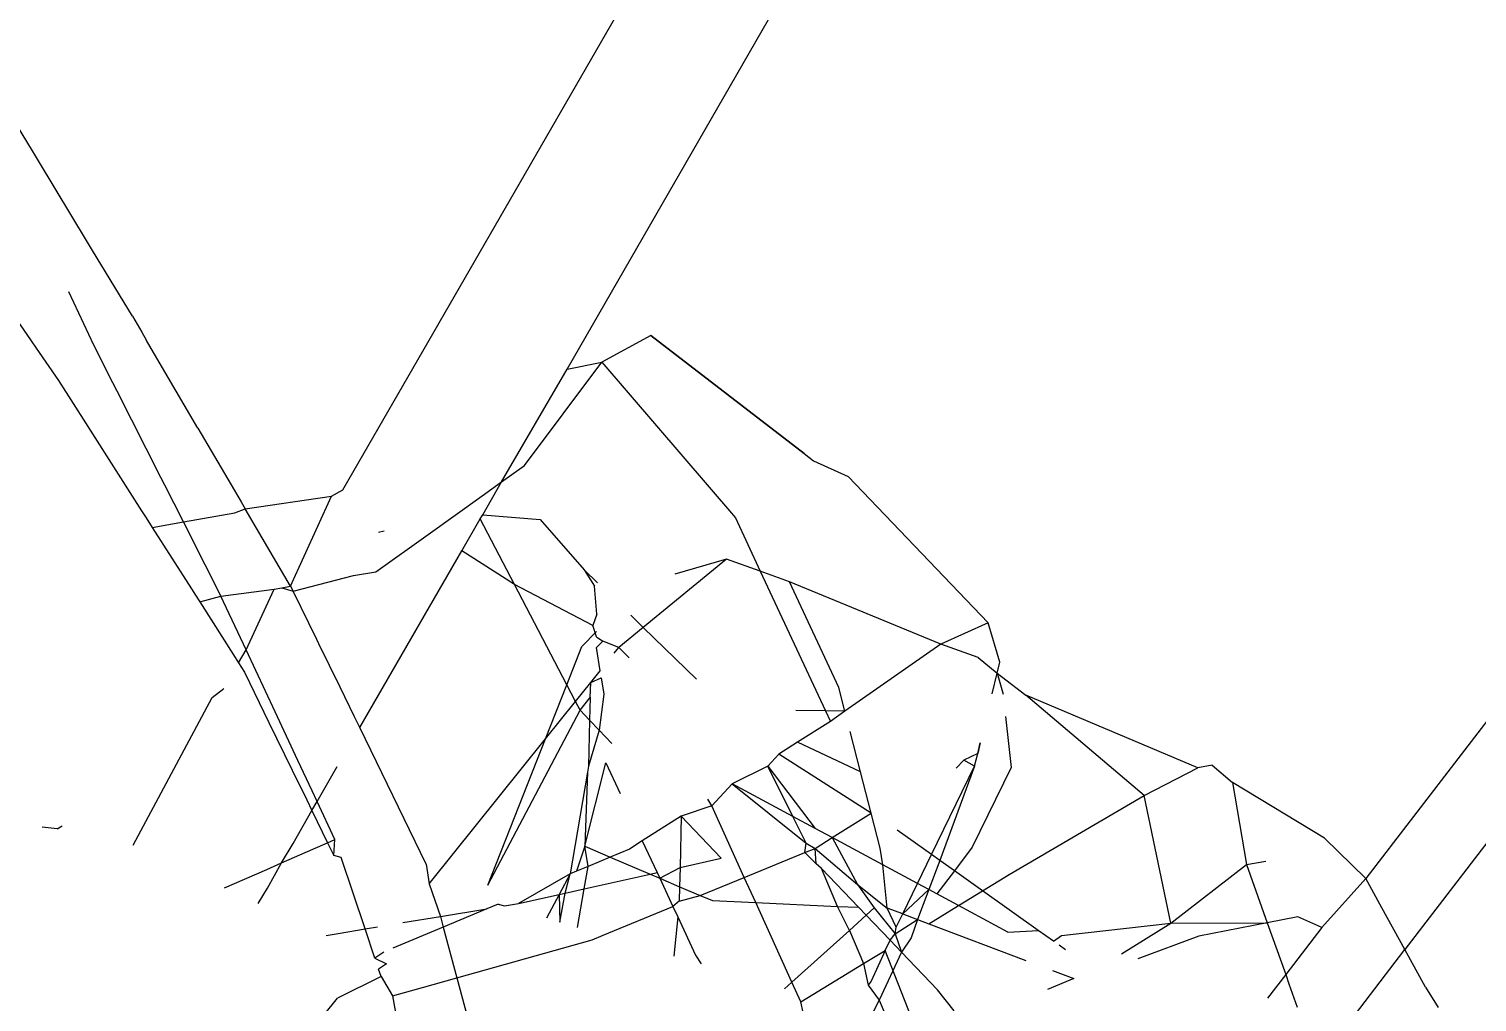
# Model space of a CAD drawing. Header units: inches. Extents: x 3324238 to 135265466, y -1036581 to 20094598.
# Drawn here: x 3354735.9661 to 3354736.28, y -519083.9922 to -519083.7812 of the extents above; entities that cross this region are included whole.
import ezdxf

# ---------------------------------------------------------------- set-up
doc = ezdxf.new("R2010")
doc.units = ezdxf.units.IN
doc.header["$MEASUREMENT"] = 0
doc.layers.add('FURNITURE', color=32, linetype='Continuous', lineweight=13)

msp = doc.modelspace()

# ---------------------------------------------------------------- linework, layer by layer
for p, q in [((3354736.03412, -519083.88119, 0.00267), (3354736.96148, -519082.2728, 0.00267)), ((3354736.08277, -519083.85499, 0.00267), (3354736.97282, -519082.30993, 0.00267)), ((3354737.35238, -519082.56274, 0.00267), (3354736.26439, -519083.98087, 0.00267)), ((3354737.3173, -519082.58022, 0.00267), (3354736.25595, -519083.96548, 0.00267)), ((3354735.96706, -519083.80806, 0.00267), (3354735.95646, -519083.79056, 0.00267)), ((3354735.96814, -519083.80985, 0.00267), (3354735.96706, -519083.80806, 0.00267)), ((3354735.9788, -519083.82746, 0.00267), (3354735.96814, -519083.80985, 0.00267)), ((3354735.9799, -519083.82928, 0.00267), (3354735.9788, -519083.82746, 0.00267)), ((3354735.98851, -519083.84349, 0.00267), (3354735.9799, -519083.82928, 0.00267)), ((3354735.95516, -519083.83235, 0.00267), (3354735.96657, -519083.84888, 0.00267)), ((3354735.98019, -519083.84981, 0.00267), (3354735.97471, -519083.83827, 0.00267)), ((3354735.98851, -519083.84349, 0.00267), (3354735.99056, -519083.847, 0.00267)), ((3354735.99056, -519083.847, 0.00267), (3354735.9916, -519083.84879, 0.00267)), ((3354736.10091, -519083.84773, 0.00267), (3354736.09026, -519083.85351, 0.00267)), ((3354736.10091, -519083.84773, 0.00267), (3354736.13415, -519083.87332, 0.00267)), ((3354736.13415, -519083.87332, 0.00267), (3354736.10091, -519083.84773, 0.00267)), ((3354735.96657, -519083.84888, 0.00267), (3354735.96767, -519083.85047, 0.00267)), ((3354735.96767, -519083.85047, 0.00267), (3354735.97249, -519083.85744, 0.00267)), ((3354735.9843, -519083.85795, 0.00267), (3354735.98019, -519083.84981, 0.00267)), ((3354736.00272, -519083.86779, 0.00267), (3354735.9916, -519083.84879, 0.00267)), ((3354736.07353, -519083.87589, 0.00267), (3354736.09026, -519083.85351, 0.00267)), ((3354736.08277, -519083.85499, 0.00267), (3354736.09026, -519083.85351, 0.00267)), ((3354736.09026, -519083.85351, 0.00267), (3354736.11926, -519083.88724, 0.00267)), ((3354735.97249, -519083.85744, 0.00267), (3354735.97887, -519083.86746, 0.00267)), ((3354736.06853, -519083.87946, 0.00267), (3354736.08277, -519083.85499, 0.00267)), ((3354735.98524, -519083.85981, 0.00267), (3354735.9843, -519083.85795, 0.00267)), ((3354735.99468, -519083.87847, 0.00267), (3354735.98524, -519083.85981, 0.00267)), ((3354735.97887, -519083.86746, 0.00267), (3354735.9799, -519083.86907, 0.00267)), ((3354735.9799, -519083.86907, 0.00267), (3354735.99053, -519083.88574, 0.00267)), ((3354736.00272, -519083.86779, 0.00267), (3354736.01208, -519083.8838, 0.00267)), ((3354736.06853, -519083.87946, 0.00267), (3354736.07353, -519083.87589, 0.00267)), ((3354736.13415, -519083.87332, 0.00267), (3354736.13615, -519083.87486, 0.00267)), ((3354736.13615, -519083.87486, 0.00267), (3354736.14372, -519083.87827, 0.00267)), ((3354735.99556, -519083.8802, 0.00267), (3354735.99468, -519083.87847, 0.00267)), ((3354736.06432, -519083.88247, 0.00267), (3354736.06853, -519083.87946, 0.00267)), ((3354736.06453, -519083.88659, 0.00267), (3354736.06853, -519083.87946, 0.00267)), ((3354736.14372, -519083.87827, 0.00267), (3354736.17407, -519083.90999, 0.00267)), ((3354735.99957, -519083.88814, 0.00267), (3354735.99556, -519083.8802, 0.00267)), ((3354736.01296, -519083.88531, 0.00267), (3354736.03168, -519083.88254, 0.00267)), ((3354736.02279, -519083.9021, 0.00267), (3354736.03168, -519083.88254, 0.00267)), ((3354736.03168, -519083.88254, 0.00267), (3354736.03412, -519083.88119, 0.00267)), ((3354736.05261, -519083.89085, 0.00267), (3354736.06432, -519083.88247, 0.00267)), ((3354735.99053, -519083.88574, 0.00267), (3354735.99149, -519083.88725, 0.00267)), ((3354736.01072, -519083.88619, 0.00267), (3354736.01296, -519083.88531, 0.00267)), ((3354736.01208, -519083.8838, 0.00267), (3354736.01296, -519083.88531, 0.00267)), ((3354736.02279, -519083.9021, 0.00267), (3354736.01296, -519083.88531, 0.00267)), ((3354735.99149, -519083.88725, 0.00267), (3354735.99281, -519083.88932, 0.00267)), ((3354735.99281, -519083.88932, 0.00267), (3354735.99957, -519083.88814, 0.00267)), ((3354735.99957, -519083.88814, 0.00267), (3354736.01072, -519083.88619, 0.00267)), ((3354736.00428, -519083.89745, 0.00267), (3354735.99957, -519083.88814, 0.00267)), ((3354736.05993, -519083.89437, 0.00267), (3354736.06391, -519083.88747, 0.00267)), ((3354736.06391, -519083.88747, 0.00267), (3354736.06453, -519083.88659, 0.00267)), ((3354736.07133, -519083.90168, 0.00267), (3354736.06391, -519083.88747, 0.00267)), ((3354736.06453, -519083.88659, 0.00267), (3354736.07689, -519083.88758, 0.00267)), ((3354736.07689, -519083.88758, 0.00267), (3354736.08649, -519083.89854, 0.00267)), ((3354736.11926, -519083.88724, 0.00267), (3354736.12465, -519083.89882, 0.00267)), ((3354735.99281, -519083.88932, 0.00267), (3354736.00131, -519083.90265, 0.00267)), ((3354736.04131, -519083.89893, 0.00267), (3354736.05261, -519083.89085, 0.00267)), ((3354736.04186, -519083.89034, 0.00267), (3354736.04314, -519083.89007, 0.00267)), ((3354736.0378, -519083.93273, 0.00267), (3354736.05993, -519083.89437, 0.00267)), ((3354736.07133, -519083.90168, 0.00267), (3354736.05993, -519083.89437, 0.00267)), ((3354736.00506, -519083.89899, 0.00267), (3354736.00428, -519083.89745, 0.00267)), ((3354736.11732, -519083.89618, 0.00267), (3354736.09927, -519083.91101, 0.00267)), ((3354736.11732, -519083.89618, 0.00267), (3354736.10613, -519083.89948, 0.00267)), ((3354736.12465, -519083.89882, 0.00267), (3354736.11732, -519083.89618, 0.00267)), ((3354736.00773, -519083.90426, 0.00267), (3354736.00506, -519083.89899, 0.00267)), ((3354736.02339, -519083.90314, 0.00267), (3354736.03644, -519083.89977, 0.00267)), ((3354736.03644, -519083.89977, 0.00267), (3354736.04131, -519083.89893, 0.00267)), ((3354736.08933, -519083.90132, 0.00267), (3354736.08649, -519083.89854, 0.00267)), ((3354736.08649, -519083.89854, 0.00267), (3354736.08868, -519083.9021, 0.00267)), ((3354736.13099, -519083.90111, 0.00267), (3354736.12465, -519083.89882, 0.00267)), ((3354736.12465, -519083.89882, 0.00267), (3354736.13878, -519083.92913, 0.00267)), ((3354736.14167, -519083.92401, 0.00267), (3354736.13099, -519083.90111, 0.00267)), ((3354736.1638, -519083.91465, 0.00267), (3354736.13099, -519083.90111, 0.00267)), ((3354736.00131, -519083.90265, 0.00267), (3354736.00217, -519083.904, 0.00267)), ((3354736.00217, -519083.904, 0.00267), (3354736.00311, -519083.90547, 0.00267)), ((3354736.00311, -519083.90547, 0.00267), (3354736.00773, -519083.90426, 0.00267)), ((3354736.00773, -519083.90426, 0.00267), (3354736.01928, -519083.90271, 0.00267)), ((3354736.01316, -519083.91586, 0.00267), (3354736.00773, -519083.90426, 0.00267)), ((3354736.01316, -519083.91586, 0.00267), (3354736.01928, -519083.90271, 0.00267)), ((3354736.01928, -519083.90271, 0.00267), (3354736.02092, -519083.90242, 0.00267)), ((3354736.02092, -519083.90242, 0.00267), (3354736.02279, -519083.9021, 0.00267)), ((3354736.02092, -519083.90242, 0.00267), (3354736.02339, -519083.90314, 0.00267)), ((3354736.02279, -519083.9021, 0.00267), (3354736.02339, -519083.90314, 0.00267)), ((3354736.02849, -519083.9136, 0.00267), (3354736.02339, -519083.90314, 0.00267)), ((3354736.08836, -519083.91056, 0.00267), (3354736.07133, -519083.90168, 0.00267)), ((3354736.08272, -519083.92347, 0.00267), (3354736.07133, -519083.90168, 0.00267)), ((3354736.0892, -519083.90817, 0.00267), (3354736.08868, -519083.9021, 0.00267)), ((3354736.00311, -519083.90547, 0.00267), (3354736.01079, -519083.91753, 0.00267)), ((3354736.0892, -519083.90817, 0.00267), (3354736.08836, -519083.91056, 0.00267)), ((3354736.08911, -519083.91308, 0.00267), (3354736.08836, -519083.91056, 0.00267)), ((3354736.09927, -519083.91101, 0.00267), (3354736.09658, -519083.90838, 0.00267)), ((3354736.17407, -519083.90999, 0.00267), (3354736.1638, -519083.91465, 0.00267)), ((3354736.1766, -519083.91857, 0.00267), (3354736.17407, -519083.90999, 0.00267)), ((3354736.02897, -519083.91458, 0.00267), (3354736.02849, -519083.9136, 0.00267)), ((3354736.08599, -519083.91517, 0.00267), (3354736.08913, -519083.91188, 0.00267)), ((3354736.08911, -519083.91308, 0.00267), (3354736.09054, -519083.914, 0.00267)), ((3354736.09054, -519083.914, 0.00267), (3354736.08912, -519083.9154, 0.00267)), ((3354736.09401, -519083.91533, 0.00267), (3354736.09054, -519083.914, 0.00267)), ((3354736.09927, -519083.91101, 0.00267), (3354736.09401, -519083.91533, 0.00267)), ((3354736.11079, -519083.92224, 0.00267), (3354736.09927, -519083.91101, 0.00267)), ((3354736.01153, -519083.91869, 0.00267), (3354736.01316, -519083.91586, 0.00267)), ((3354736.01946, -519083.9293, 0.00267), (3354736.01316, -519083.91586, 0.00267)), ((3354736.03354, -519083.92397, 0.00267), (3354736.02897, -519083.91458, 0.00267)), ((3354736.08272, -519083.92347, 0.00267), (3354736.08599, -519083.91517, 0.00267)), ((3354736.0899, -519083.92046, 0.00267), (3354736.08912, -519083.9154, 0.00267)), ((3354736.09298, -519083.91662, 0.00267), (3354736.09401, -519083.91533, 0.00267)), ((3354736.09621, -519083.91764, 0.00267), (3354736.09401, -519083.91533, 0.00267)), ((3354736.09621, -519083.91764, 0.00267), (3354736.09401, -519083.91533, 0.00267)), ((3354736.1638, -519083.91465, 0.00267), (3354736.14992, -519083.92435, 0.00267)), ((3354736.17189, -519083.9175, 0.00267), (3354736.1638, -519083.91465, 0.00267)), ((3354736.01079, -519083.91753, 0.00267), (3354736.01153, -519083.91869, 0.00267)), ((3354736.01153, -519083.91869, 0.00267), (3354736.01282, -519083.92071, 0.00267)), ((3354736.17189, -519083.9175, 0.00267), (3354736.17602, -519083.92094, 0.00267)), ((3354736.17602, -519083.92094, 0.00267), (3354736.1766, -519083.91857, 0.00267)), ((3354736.01282, -519083.92071, 0.00267), (3354736.01813, -519083.9316, 0.00267)), ((3354736.07811, -519083.93515, 0.00267), (3354736.08272, -519083.92347, 0.00267)), ((3354736.08459, -519083.92707, 0.00267), (3354736.08272, -519083.92347, 0.00267)), ((3354736.08459, -519083.92707, 0.00267), (3354736.0879, -519083.92294, 0.00267)), ((3354736.08778, -519083.92624, 0.00267), (3354736.0879, -519083.92294, 0.00267)), ((3354736.0879, -519083.92294, 0.00267), (3354736.0899, -519083.92046, 0.00267)), ((3354736.0879, -519083.92294, 0.00267), (3354736.09014, -519083.92192, 0.00267)), ((3354736.09014, -519083.92192, 0.00267), (3354736.0907, -519083.92551, 0.00267)), ((3354736.17493, -519083.92539, 0.00267), (3354736.17602, -519083.92094, 0.00267)), ((3354736.17602, -519083.92094, 0.00267), (3354736.17733, -519083.92549, 0.00267)), ((3354736.17602, -519083.92094, 0.00267), (3354736.17693, -519083.92169, 0.00267)), ((3354736.17693, -519083.92169, 0.00267), (3354736.18224, -519083.92569, 0.00267)), ((3354735.98871, -519083.95823, 0.00267), (3354736.00584, -519083.92619, 0.00267)), ((3354736.00584, -519083.92619, 0.00267), (3354736.00834, -519083.92423, 0.00267)), ((3354736.03669, -519083.93043, 0.00267), (3354736.03354, -519083.92397, 0.00267)), ((3354736.08559, -519083.92898, 0.00267), (3354736.08778, -519083.92624, 0.00267)), ((3354736.08778, -519083.92624, 0.00267), (3354736.0876, -519083.93109, 0.00267)), ((3354736.0907, -519083.92551, 0.00267), (3354736.08973, -519083.93331, 0.00267)), ((3354736.143, -519083.92919, 0.00267), (3354736.14167, -519083.92401, 0.00267)), ((3354736.14992, -519083.92435, 0.00267), (3354736.143, -519083.92919, 0.00267)), ((3354736.2195, -519083.94143, 0.00267), (3354736.18224, -519083.92569, 0.00267)), ((3354736.20786, -519083.94748, 0.00267), (3354736.18224, -519083.92569, 0.00267)), ((3354736.0244, -519083.93985, 0.00267), (3354736.01946, -519083.9293, 0.00267)), ((3354736.06557, -519083.96693, 0.00267), (3354736.08559, -519083.92898, 0.00267)), ((3354736.07811, -519083.93515, 0.00267), (3354736.08459, -519083.92707, 0.00267)), ((3354736.08559, -519083.92898, 0.00267), (3354736.08459, -519083.92707, 0.00267)), ((3354736.0876, -519083.93109, 0.00267), (3354736.08559, -519083.92898, 0.00267)), ((3354736.13878, -519083.92913, 0.00267), (3354736.13237, -519083.92904, 0.00267)), ((3354736.143, -519083.92919, 0.00267), (3354736.13878, -519083.92913, 0.00267)), ((3354736.13878, -519083.92913, 0.00267), (3354736.13984, -519083.9314, 0.00267)), ((3354736.143, -519083.92919, 0.00267), (3354736.13984, -519083.9314, 0.00267)), ((3354736.01813, -519083.9316, 0.00267), (3354736.02318, -519083.94197, 0.00267)), ((3354736.0378, -519083.93273, 0.00267), (3354736.03669, -519083.93043, 0.00267)), ((3354736.05224, -519083.96237, 0.00267), (3354736.0378, -519083.93273, 0.00267)), ((3354736.0876, -519083.93109, 0.00267), (3354736.08742, -519083.94109, 0.00267)), ((3354736.08973, -519083.93331, 0.00267), (3354736.0876, -519083.93109, 0.00267)), ((3354736.13984, -519083.9314, 0.00267), (3354736.13274, -519083.93591, 0.00267)), ((3354736.17784, -519083.9303, 0.00267), (3354736.17902, -519083.94136, 0.00267)), ((3354736.05289, -519083.96658, 0.00267), (3354736.07811, -519083.93515, 0.00267)), ((3354736.06557, -519083.96693, 0.00267), (3354736.07811, -519083.93515, 0.00267)), ((3354736.08973, -519083.93331, 0.00267), (3354736.08742, -519083.94109, 0.00267)), ((3354736.09249, -519083.93621, 0.00267), (3354736.08973, -519083.93331, 0.00267)), ((3354736.13274, -519083.93591, 0.00267), (3354736.12869, -519083.93847, 0.00267)), ((3354736.14635, -519083.94229, 0.00267), (3354736.13274, -519083.93591, 0.00267)), ((3354736.14635, -519083.94229, 0.00267), (3354736.14412, -519083.93357, 0.00267)), ((3354736.17178, -519083.93835, 0.00267), (3354736.17233, -519083.93607, 0.00267)), ((3354736.17233, -519083.93607, 0.00267), (3354736.17178, -519083.93835, 0.00267)), ((3354736.12869, -519083.93847, 0.00267), (3354736.1263, -519083.94109, 0.00267)), ((3354736.14866, -519083.95128, 0.00267), (3354736.12869, -519083.93847, 0.00267)), ((3354736.17178, -519083.93835, 0.00267), (3354736.1688, -519083.93978, 0.00267)), ((3354736.17111, -519083.94111, 0.00267), (3354736.17178, -519083.93835, 0.00267)), ((3354736.02318, -519083.94197, 0.00267), (3354736.02632, -519083.94842, 0.00267)), ((3354736.02748, -519083.94642, 0.00267), (3354736.0244, -519083.93985, 0.00267)), ((3354736.02857, -519083.94874, 0.00267), (3354736.03292, -519083.94119, 0.00267)), ((3354736.08659, -519083.95847, 0.00267), (3354736.09117, -519083.94038, 0.00267)), ((3354736.08742, -519083.94109, 0.00267), (3354736.08718, -519083.94241, 0.00267)), ((3354736.09117, -519083.94038, 0.00267), (3354736.09427, -519083.94703, 0.00267)), ((3354736.1263, -519083.94109, 0.00267), (3354736.11853, -519083.94493, 0.00267)), ((3354736.1263, -519083.94109, 0.00267), (3354736.13657, -519083.95463, 0.00267)), ((3354736.13172, -519083.95202, 0.00267), (3354736.1263, -519083.94109, 0.00267)), ((3354736.14866, -519083.95128, 0.00267), (3354736.14635, -519083.94229, 0.00267)), ((3354736.16179, -519083.96028, 0.00267), (3354736.17111, -519083.94111, 0.00267)), ((3354736.17111, -519083.94111, 0.00267), (3354736.16355, -519083.96153, 0.00267)), ((3354736.1671, -519083.94156, 0.00267), (3354736.1688, -519083.93978, 0.00267)), ((3354736.17111, -519083.94111, 0.00267), (3354736.1688, -519083.93978, 0.00267)), ((3354736.17902, -519083.94136, 0.00267), (3354736.1706, -519083.95867, 0.00267)), ((3354736.20786, -519083.94748, 0.00267), (3354736.2195, -519083.94143, 0.00267)), ((3354736.22258, -519083.94086, 0.00267), (3354736.2195, -519083.94143, 0.00267)), ((3354736.22258, -519083.94086, 0.00267), (3354736.22705, -519083.94461, 0.00267)), ((3354736.08718, -519083.94241, 0.00267), (3354736.08341, -519083.96446, 0.00267)), ((3354736.08718, -519083.94241, 0.00267), (3354736.08659, -519083.95847, 0.00267)), ((3354736.11853, -519083.94493, 0.00267), (3354736.11415, -519083.94972, 0.00267)), ((3354736.11853, -519083.94493, 0.00267), (3354736.13457, -519083.95778, 0.00267)), ((3354736.13172, -519083.95202, 0.00267), (3354736.11853, -519083.94493, 0.00267)), ((3354736.22705, -519083.94461, 0.00267), (3354736.23007, -519083.96244, 0.00267)), ((3354736.24697, -519083.9567, 0.00267), (3354736.22705, -519083.94461, 0.00267)), ((3354736.02632, -519083.94842, 0.00267), (3354736.02744, -519083.9507, 0.00267)), ((3354736.02857, -519083.94874, 0.00267), (3354736.02748, -519083.94642, 0.00267)), ((3354736.11415, -519083.94972, 0.00267), (3354736.11329, -519083.94825, 0.00267)), ((3354736.17862, -519083.96462, 0.00267), (3354736.20786, -519083.94748, 0.00267)), ((3354736.21368, -519083.97514, 0.00267), (3354736.20786, -519083.94748, 0.00267)), ((3354736.02339, -519083.95786, 0.00267), (3354736.02744, -519083.9507, 0.00267)), ((3354736.02744, -519083.9507, 0.00267), (3354736.02857, -519083.94874, 0.00267)), ((3354736.02744, -519083.9507, 0.00267), (3354736.03085, -519083.95771, 0.00267)), ((3354736.03244, -519083.95702, 0.00267), (3354736.02857, -519083.94874, 0.00267)), ((3354736.11415, -519083.94972, 0.00267), (3354736.1075, -519083.95192, 0.00267)), ((3354736.12118, -519083.96521, 0.00267), (3354736.11415, -519083.94972, 0.00267)), ((3354736.14023, -519083.9566, 0.00267), (3354736.14866, -519083.95128, 0.00267)), ((3354736.1506, -519083.95885, 0.00267), (3354736.14866, -519083.95128, 0.00267)), ((3354735.97221, -519083.95467, 0.00267), (3354735.96897, -519083.95431, 0.00267)), ((3354735.97221, -519083.95467, 0.00267), (3354735.9733, -519083.95403, 0.00267)), ((3354736.1075, -519083.95192, 0.00267), (3354736.09906, -519083.95728, 0.00267)), ((3354736.1075, -519083.95192, 0.00267), (3354736.10725, -519083.96304, 0.00267)), ((3354736.1162, -519083.96103, 0.00267), (3354736.1075, -519083.95192, 0.00267)), ((3354736.13657, -519083.95463, 0.00267), (3354736.13172, -519083.95202, 0.00267)), ((3354736.13457, -519083.95778, 0.00267), (3354736.13172, -519083.95202, 0.00267)), ((3354736.14023, -519083.9566, 0.00267), (3354736.13657, -519083.95463, 0.00267)), ((3354736.02088, -519083.96207, 0.00267), (3354736.02339, -519083.95786, 0.00267)), ((3354736.02764, -519083.95912, 0.00267), (3354736.03085, -519083.95771, 0.00267)), ((3354736.03085, -519083.95771, 0.00267), (3354736.03244, -519083.95702, 0.00267)), ((3354736.03085, -519083.95771, 0.00267), (3354736.03219, -519083.96046, 0.00267)), ((3354736.03219, -519083.96046, 0.00267), (3354736.03244, -519083.95702, 0.00267)), ((3354736.09906, -519083.95728, 0.00267), (3354736.09626, -519083.95906, 0.00267)), ((3354736.09906, -519083.95728, 0.00267), (3354736.10227, -519083.96416, 0.00267)), ((3354736.13427, -519083.95985, 0.00267), (3354736.13457, -519083.95778, 0.00267)), ((3354736.13457, -519083.95778, 0.00267), (3354736.13655, -519083.95892, 0.00267)), ((3354736.13655, -519083.95892, 0.00267), (3354736.14023, -519083.9566, 0.00267)), ((3354736.15124, -519083.96252, 0.00267), (3354736.14023, -519083.9566, 0.00267)), ((3354736.14023, -519083.9566, 0.00267), (3354736.14574, -519083.96672, 0.00267)), ((3354736.16179, -519083.96028, 0.00267), (3354736.15431, -519083.95496, 0.00267)), ((3354736.24697, -519083.9567, 0.00267), (3354736.25595, -519083.96548, 0.00267)), ((3354736.02088, -519083.96207, 0.00267), (3354736.02764, -519083.95912, 0.00267)), ((3354736.03375, -519083.96092, 0.00267), (3354736.03219, -519083.96046, 0.00267)), ((3354736.03896, -519083.97639, 0.00267), (3354736.03375, -519083.96092, 0.00267)), ((3354736.08659, -519083.95847, 0.00267), (3354736.08482, -519083.96386, 0.00267)), ((3354736.0873, -519083.96282, 0.00267), (3354736.08659, -519083.95847, 0.00267)), ((3354736.08659, -519083.95847, 0.00267), (3354736.09208, -519083.96081, 0.00267)), ((3354736.09208, -519083.96081, 0.00267), (3354736.0873, -519083.96282, 0.00267)), ((3354736.09626, -519083.95906, 0.00267), (3354736.09208, -519083.96081, 0.00267)), ((3354736.09208, -519083.96081, 0.00267), (3354736.10074, -519083.9645, 0.00267)), ((3354736.10725, -519083.96304, 0.00267), (3354736.1162, -519083.96103, 0.00267)), ((3354736.12118, -519083.96521, 0.00267), (3354736.13427, -519083.95985, 0.00267)), ((3354736.13427, -519083.95985, 0.00267), (3354736.13655, -519083.95892, 0.00267)), ((3354736.13679, -519083.96225, 0.00267), (3354736.13427, -519083.95985, 0.00267)), ((3354736.13655, -519083.95892, 0.00267), (3354736.14574, -519083.96672, 0.00267)), ((3354736.13679, -519083.96225, 0.00267), (3354736.13655, -519083.95892, 0.00267)), ((3354736.15124, -519083.96252, 0.00267), (3354736.1506, -519083.95885, 0.00267)), ((3354736.15874, -519083.96655, 0.00267), (3354736.16179, -519083.96028, 0.00267)), ((3354736.16355, -519083.96153, 0.00267), (3354736.16179, -519083.96028, 0.00267)), ((3354736.1706, -519083.95867, 0.00267), (3354736.16674, -519083.9638, 0.00267)), ((3354736.00849, -519083.96749, 0.00267), (3354736.01764, -519083.96349, 0.00267)), ((3354736.01764, -519083.96349, 0.00267), (3354736.02088, -519083.96207, 0.00267)), ((3354736.01781, -519083.96753, 0.00267), (3354736.02088, -519083.96207, 0.00267)), ((3354736.05224, -519083.96237, 0.00267), (3354736.05289, -519083.96658, 0.00267)), ((3354736.08482, -519083.96386, 0.00267), (3354736.08341, -519083.96446, 0.00267)), ((3354736.0873, -519083.96282, 0.00267), (3354736.08482, -519083.96386, 0.00267)), ((3354736.08646, -519083.9677, 0.00267), (3354736.0873, -519083.96282, 0.00267)), ((3354736.10074, -519083.9645, 0.00267), (3354736.10227, -519083.96416, 0.00267)), ((3354736.10227, -519083.96416, 0.00267), (3354736.10285, -519083.9654, 0.00267)), ((3354736.10285, -519083.9654, 0.00267), (3354736.10725, -519083.96304, 0.00267)), ((3354736.10725, -519083.96304, 0.00267), (3354736.10716, -519083.96723, 0.00267)), ((3354736.13791, -519083.96331, 0.00267), (3354736.13679, -519083.96225, 0.00267)), ((3354736.14137, -519083.97149, 0.00267), (3354736.13791, -519083.96331, 0.00267)), ((3354736.14594, -519083.97169, 0.00267), (3354736.13791, -519083.96331, 0.00267)), ((3354736.15217, -519083.97187, 0.00267), (3354736.15124, -519083.96252, 0.00267)), ((3354736.15874, -519083.96655, 0.00267), (3354736.15124, -519083.96252, 0.00267)), ((3354736.16355, -519083.96153, 0.00267), (3354736.1612, -519083.96787, 0.00267)), ((3354736.16674, -519083.9638, 0.00267), (3354736.16295, -519083.96881, 0.00267)), ((3354736.16674, -519083.9638, 0.00267), (3354736.16355, -519083.96153, 0.00267)), ((3354736.17284, -519083.96814, 0.00267), (3354736.16674, -519083.9638, 0.00267)), ((3354736.21368, -519083.97514, 0.00267), (3354736.23007, -519083.96244, 0.00267)), ((3354736.23007, -519083.96244, 0.00267), (3354736.23425, -519083.96167, 0.00267)), ((3354736.23007, -519083.96244, 0.00267), (3354736.23457, -519083.97508, 0.00267)), ((3354736.05289, -519083.96658, 0.00267), (3354736.05529, -519083.97369, 0.00267)), ((3354736.08341, -519083.96446, 0.00267), (3354736.07221, -519083.9709, 0.00267)), ((3354736.08341, -519083.96446, 0.00267), (3354736.08103, -519083.96892, 0.00267)), ((3354736.08236, -519083.96862, 0.00267), (3354736.08341, -519083.96446, 0.00267)), ((3354736.08646, -519083.9677, 0.00267), (3354736.10074, -519083.9645, 0.00267)), ((3354736.10074, -519083.9645, 0.00267), (3354736.10285, -519083.9654, 0.00267)), ((3354736.10285, -519083.9654, 0.00267), (3354736.10572, -519083.97154, 0.00267)), ((3354736.10285, -519083.9654, 0.00267), (3354736.10716, -519083.96723, 0.00267)), ((3354736.10716, -519083.96723, 0.00267), (3354736.10709, -519083.97035, 0.00267)), ((3354736.10716, -519083.96723, 0.00267), (3354736.11162, -519083.96913, 0.00267)), ((3354736.11162, -519083.96913, 0.00267), (3354736.12118, -519083.96521, 0.00267)), ((3354736.12366, -519083.97068, 0.00267), (3354736.12118, -519083.96521, 0.00267)), ((3354736.14574, -519083.96672, 0.00267), (3354736.15217, -519083.97187, 0.00267)), ((3354736.14574, -519083.96672, 0.00267), (3354736.14931, -519083.97185, 0.00267)), ((3354736.15553, -519083.97314, 0.00267), (3354736.15874, -519083.96655, 0.00267)), ((3354736.1612, -519083.96787, 0.00267), (3354736.15874, -519083.96655, 0.00267)), ((3354736.17284, -519083.96814, 0.00267), (3354736.17862, -519083.96462, 0.00267)), ((3354736.25595, -519083.96548, 0.00267), (3354736.2464, -519083.97606, 0.00267)), ((3354736.25943, -519083.97184, 0.00267), (3354736.25595, -519083.96548, 0.00267)), ((3354736.01579, -519083.9709, 0.00267), (3354736.01781, -519083.96753, 0.00267)), ((3354736.07221, -519083.9709, 0.00267), (3354736.08103, -519083.96892, 0.00267)), ((3354736.08103, -519083.96892, 0.00267), (3354736.07829, -519083.97409, 0.00267)), ((3354736.08103, -519083.96892, 0.00267), (3354736.08236, -519083.96862, 0.00267)), ((3354736.08103, -519083.96892, 0.00267), (3354736.0812, -519083.97495, 0.00267)), ((3354736.0812, -519083.97495, 0.00267), (3354736.08236, -519083.96862, 0.00267)), ((3354736.08236, -519083.96862, 0.00267), (3354736.08646, -519083.9677, 0.00267)), ((3354736.08502, -519083.97608, 0.00267), (3354736.08646, -519083.9677, 0.00267)), ((3354736.10709, -519083.97035, 0.00267), (3354736.10572, -519083.97154, 0.00267)), ((3354736.10709, -519083.97035, 0.00267), (3354736.11162, -519083.96913, 0.00267)), ((3354736.11162, -519083.96913, 0.00267), (3354736.11426, -519083.97025, 0.00267)), ((3354736.11426, -519083.97025, 0.00267), (3354736.12366, -519083.97068, 0.00267)), ((3354736.1612, -519083.96787, 0.00267), (3354736.15553, -519083.97314, 0.00267)), ((3354736.1612, -519083.96787, 0.00267), (3354736.15876, -519083.97436, 0.00267)), ((3354736.16295, -519083.96881, 0.00267), (3354736.1612, -519083.96787, 0.00267)), ((3354736.16763, -519083.97133, 0.00267), (3354736.16295, -519083.96881, 0.00267)), ((3354736.16763, -519083.97133, 0.00267), (3354736.17284, -519083.96814, 0.00267)), ((3354736.18491, -519083.97673, 0.00267), (3354736.17284, -519083.96814, 0.00267)), ((3354736.04718, -519083.97503, 0.00267), (3354736.05529, -519083.97369, 0.00267)), ((3354736.05529, -519083.97369, 0.00267), (3354736.06537, -519083.97203, 0.00267)), ((3354736.05529, -519083.97369, 0.00267), (3354736.05591, -519083.97599, 0.00267)), ((3354736.06537, -519083.97203, 0.00267), (3354736.05591, -519083.97599, 0.00267)), ((3354736.06783, -519083.97099, 0.00267), (3354736.06537, -519083.97203, 0.00267)), ((3354736.06783, -519083.97099, 0.00267), (3354736.06918, -519083.9714, 0.00267)), ((3354736.06918, -519083.9714, 0.00267), (3354736.07221, -519083.9709, 0.00267)), ((3354736.09061, -519083.97773, 0.00267), (3354736.10572, -519083.97154, 0.00267)), ((3354736.10572, -519083.97154, 0.00267), (3354736.10675, -519083.97376, 0.00267)), ((3354736.10675, -519083.97376, 0.00267), (3354736.10593, -519083.98226, 0.00267)), ((3354736.10675, -519083.97376, 0.00267), (3354736.11063, -519083.98207, 0.00267)), ((3354736.13148, -519083.98794, 0.00267), (3354736.12366, -519083.97068, 0.00267)), ((3354736.12366, -519083.97068, 0.00267), (3354736.14137, -519083.97149, 0.00267)), ((3354736.14397, -519083.97672, 0.00267), (3354736.14137, -519083.97149, 0.00267)), ((3354736.14137, -519083.97149, 0.00267), (3354736.14594, -519083.97169, 0.00267)), ((3354736.14397, -519083.97672, 0.00267), (3354736.14758, -519083.9734, 0.00267)), ((3354736.14758, -519083.9734, 0.00267), (3354736.14594, -519083.97169, 0.00267)), ((3354736.14758, -519083.9734, 0.00267), (3354736.14931, -519083.97185, 0.00267)), ((3354736.15277, -519083.97882, 0.00267), (3354736.14758, -519083.9734, 0.00267)), ((3354736.14931, -519083.97185, 0.00267), (3354736.15389, -519083.97745, 0.00267)), ((3354736.15414, -519083.97601, 0.00267), (3354736.15217, -519083.97187, 0.00267)), ((3354736.15553, -519083.97314, 0.00267), (3354736.15217, -519083.97187, 0.00267)), ((3354736.15414, -519083.97601, 0.00267), (3354736.15553, -519083.97314, 0.00267)), ((3354736.15553, -519083.97314, 0.00267), (3354736.15876, -519083.97436, 0.00267)), ((3354736.16117, -519083.97527, 0.00267), (3354736.16763, -519083.97133, 0.00267)), ((3354736.17831, -519083.97707, 0.00267), (3354736.16763, -519083.97133, 0.00267)), ((3354736.26439, -519083.98087, 0.00267), (3354736.25943, -519083.97184, 0.00267)), ((3354736.03313, -519083.97735, 0.00267), (3354736.03896, -519083.97639, 0.00267)), ((3354736.03896, -519083.97639, 0.00267), (3354736.04163, -519083.97595, 0.00267)), ((3354736.04109, -519083.98274, 0.00267), (3354736.03896, -519083.97639, 0.00267)), ((3354736.05591, -519083.97599, 0.00267), (3354736.04496, -519083.98059, 0.00267)), ((3354736.05591, -519083.97599, 0.00267), (3354736.05887, -519083.98698, 0.00267)), ((3354736.13148, -519083.98794, 0.00267), (3354736.14397, -519083.97672, 0.00267)), ((3354736.14397, -519083.97672, 0.00267), (3354736.14704, -519083.98389, 0.00267)), ((3354736.15389, -519083.97745, 0.00267), (3354736.15876, -519083.97436, 0.00267)), ((3354736.15389, -519083.97745, 0.00267), (3354736.15414, -519083.97601, 0.00267)), ((3354736.15876, -519083.97436, 0.00267), (3354736.15734, -519083.97829, 0.00267)), ((3354736.15876, -519083.97436, 0.00267), (3354736.16117, -519083.97527, 0.00267)), ((3354736.16117, -519083.97527, 0.00267), (3354736.18224, -519083.98324, 0.00267)), ((3354736.17831, -519083.97707, 0.00267), (3354736.18491, -519083.97673, 0.00267)), ((3354736.18819, -519083.97906, 0.00267), (3354736.18491, -519083.97673, 0.00267)), ((3354736.18995, -519083.97782, 0.00267), (3354736.21368, -519083.97514, 0.00267)), ((3354736.20298, -519083.98179, 0.00267), (3354736.21368, -519083.97514, 0.00267)), ((3354736.21368, -519083.97514, 0.00267), (3354736.23457, -519083.97508, 0.00267)), ((3354736.23457, -519083.97508, 0.00267), (3354736.21969, -519083.97798, 0.00267)), ((3354736.24115, -519083.97379, 0.00267), (3354736.23457, -519083.97508, 0.00267)), ((3354736.23457, -519083.97508, 0.00267), (3354736.23855, -519083.98629, 0.00267)), ((3354736.2464, -519083.97606, 0.00267), (3354736.23855, -519083.98629, 0.00267)), ((3354736.2464, -519083.97606, 0.00267), (3354736.24115, -519083.97379, 0.00267)), ((3354736.0305, -519083.97779, 0.00267), (3354736.03313, -519083.97735, 0.00267)), ((3354736.05887, -519083.98698, 0.00267), (3354736.08819, -519083.97872, 0.00267)), ((3354736.08819, -519083.97872, 0.00267), (3354736.09061, -519083.97773, 0.00267)), ((3354736.15169, -519083.98105, 0.00267), (3354736.15277, -519083.97882, 0.00267)), ((3354736.15277, -519083.97882, 0.00267), (3354736.15389, -519083.97745, 0.00267)), ((3354736.15525, -519083.9814, 0.00267), (3354736.15277, -519083.97882, 0.00267)), ((3354736.15389, -519083.97745, 0.00267), (3354736.15525, -519083.9814, 0.00267)), ((3354736.15734, -519083.97829, 0.00267), (3354736.15525, -519083.9814, 0.00267)), ((3354736.18819, -519083.97906, 0.00267), (3354736.18995, -519083.97782, 0.00267)), ((3354736.19084, -519083.98095, 0.00267), (3354736.18941, -519083.97993, 0.00267)), ((3354736.21969, -519083.97798, 0.00267), (3354736.20648, -519083.98285, 0.00267)), ((3354736.043, -519083.98142, 0.00267), (3354736.04109, -519083.98274, 0.00267)), ((3354736.04109, -519083.98274, 0.00267), (3354736.04363, -519083.98393, 0.00267)), ((3354736.11063, -519083.98207, 0.00267), (3354736.1118, -519083.98399, 0.00267)), ((3354736.14704, -519083.98389, 0.00267), (3354736.15169, -519083.98105, 0.00267)), ((3354736.15169, -519083.98105, 0.00267), (3354736.14868, -519083.98771, 0.00267)), ((3354736.15525, -519083.9814, 0.00267), (3354736.15045, -519083.99184, 0.00267)), ((3354736.15899, -519083.99957, 0.00267), (3354736.15169, -519083.98105, 0.00267)), ((3354736.16309, -519083.98958, 0.00267), (3354736.15525, -519083.9814, 0.00267)), ((3354736.24746, -519084.00294, 0.00267), (3354736.26439, -519083.98087, 0.00267)), ((3354736.26887, -519083.98905, 0.00267), (3354736.26439, -519083.98087, 0.00267)), ((3354736.04363, -519083.98393, 0.00267), (3354736.0419, -519083.98514, 0.00267)), ((3354736.04243, -519083.98671, 0.00267), (3354736.0419, -519083.98514, 0.00267)), ((3354736.13342, -519083.9922, 0.00267), (3354736.14704, -519083.98389, 0.00267)), ((3354736.14704, -519083.98389, 0.00267), (3354736.14803, -519083.98857, 0.00267)), ((3354736.188, -519083.98542, 0.00267), (3354736.19263, -519083.98717, 0.00267)), ((3354736.23855, -519083.98629, 0.00267), (3354736.23462, -519083.99141, 0.00267)), ((3354736.23855, -519083.98629, 0.00267), (3354736.23926, -519083.98829, 0.00267)), ((3354736.04243, -519083.98671, 0.00267), (3354736.03299, -519083.99139, 0.00267)), ((3354736.04243, -519083.98671, 0.00267), (3354736.0449, -519083.99091, 0.00267)), ((3354736.0449, -519083.99091, 0.00267), (3354736.05141, -519083.98908, 0.00267)), ((3354736.05141, -519083.98908, 0.00267), (3354736.05887, -519083.98698, 0.00267)), ((3354736.05887, -519083.98698, 0.00267), (3354736.06112, -519083.99531, 0.00267)), ((3354736.12992, -519083.98935, 0.00267), (3354736.13148, -519083.98794, 0.00267)), ((3354736.13342, -519083.9922, 0.00267), (3354736.13148, -519083.98794, 0.00267)), ((3354736.14868, -519083.98771, 0.00267), (3354736.14803, -519083.98857, 0.00267)), ((3354736.14803, -519083.98857, 0.00267), (3354736.15045, -519083.99184, 0.00267)), ((3354736.19263, -519083.98717, 0.00267), (3354736.18694, -519083.98954, 0.00267)), ((3354736.23926, -519083.98829, 0.00267), (3354736.24107, -519083.99337, 0.00267)), ((3354736.26887, -519083.98905, 0.00267), (3354736.27163, -519083.99346, 0.00267)), ((3354736.03, -519083.99511, 0.00267), (3354736.03299, -519083.99139, 0.00267)), ((3354736.0449, -519083.99091, 0.00267), (3354736.04614, -519083.99775, 0.00267)), ((3354736.13771, -519084.01166, 0.00267), (3354736.13342, -519083.9922, 0.00267)), ((3354736.15045, -519083.99184, 0.00267), (3354736.14152, -519084.00939, 0.00267)), ((3354736.15045, -519083.99184, 0.00267), (3354736.15463, -519084.0016, 0.00267)), ((3354736.16667, -519083.99418, 0.00267), (3354736.16309, -519083.98958, 0.00267))]:
    msp.add_line(p, q)
at = {"layer": 'FURNITURE', "lineweight": 30}
msp.add_arc((3354732.75313, -519086.61744, 0.00267), 12.0161, 2.966283, 177.033717, dxfattribs=at)

doc.saveas('drawing.dxf')
